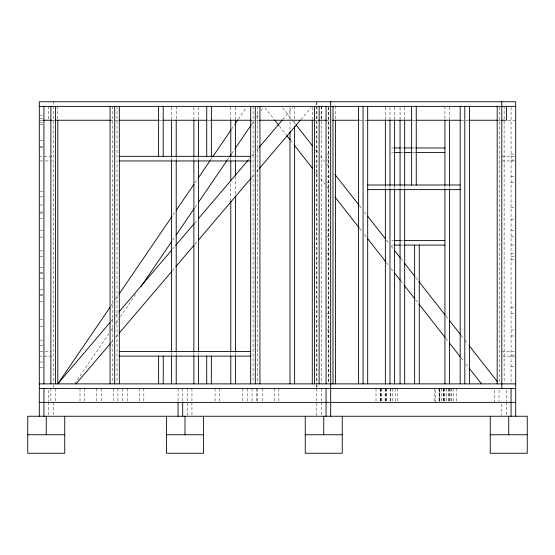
<?xml version="1.0" encoding="UTF-8"?>
<svg xmlns="http://www.w3.org/2000/svg" width="555" height="555" viewBox="0 0 555 555"><rect width="100%" height="100%" fill="white"/><g stroke="black" fill="none" stroke-linecap="round" stroke-linejoin="round"><path stroke-width="0.42" stroke-dasharray="2.77 2.08" d="M110.993 305.916L113.921 301.629M115.627 299.124L118.798 294.476M172.952 215.083L174.901 212.225M194.909 182.9L197.837 178.613M210.518 160.013L212.468 157.155M231.497 129.26L234.487 124.882M238.331 119.249L246.136 107.809M74.606 383.873L108.759 333.812M111.201 330.232L113.775 326.458M115.627 323.745L118.52 319.507M120.47 316.648L135.593 294.476M172.674 240.121L174.825 236.964M195.117 207.216L197.552 203.643M227.314 160.013L229.264 157.155M231.706 153.575L234.633 149.288M251.706 124.258L254.634 119.963M256.59 117.105L258.54 114.24M260.982 110.667L262.931 107.809M111.104 321.255L115.031 316.641M115.593 315.982L118.395 312.687M172.612 248.98L175.054 246.115M194.694 223.041L197.497 219.745M248.543 159.764L249.667 158.446M251.908 155.809L254.717 152.514M256.681 150.211L258.644 147.901M282.766 119.561L292.86 107.691M110.813 343.011L113.928 339.348M115.863 337.072L118.666 333.777M172.522 270.5L174.763 267.864M194.909 244.2L197.767 240.842M251.616 177.565L254.62 174.034M256.667 171.634L258.907 168.991M300.983 119.561L311.084 107.691M39.315 115.551L43.165 115.551M40.085 118.825L43.165 118.825M40.085 120.248L43.165 120.248M51.643 120.248L55.5 120.248M110.077 120.248L119.325 120.248M159.368 120.248L162.455 120.248M207.958 120.248L211.365 120.248M251.526 120.248L259.927 120.248M315.268 120.248L319.125 120.248M326.062 120.248L329.92 120.248M359.786 120.248L367.056 120.248M412.393 120.248L415.48 120.248M460.955 120.248L468.122 120.248M497.96 120.248L501.81 120.248M507.894 120.248L515.685 120.248M40.085 122.537L43.165 122.537M40.085 124.493L43.165 124.493M40.085 140.692L43.165 140.748M40.085 146.402L43.165 146.402M40.085 147.679L43.165 147.679M391.698 147.97L393.412 147.97M401.14 147.97L403.714 147.97M413.163 147.97L414.876 147.97M391.698 152.59L393.412 152.59M401.14 152.59L403.714 152.59M413.163 152.59L414.876 152.59M326.923 154.089L329.24 154.089M511.065 154.089L514.915 154.089M39.315 156.323L53.19 156.323M501.81 156.323L514.818 156.323M326.923 160.069L329.24 160.069M511.065 160.069L514.915 160.069M40.182 160.95L44.518 160.95M45.385 160.95L51.455 160.95M501.81 160.95L515.685 160.95M326.923 176.774L329.24 176.774M511.065 176.774L514.915 176.774M326.923 182.761L329.24 182.761M511.065 182.761L515.685 182.761M40.085 191.17L43.165 191.17M40.085 196.824L43.165 196.824M40.085 204.989L43.165 204.989M511.065 207.847L514.915 207.847M40.085 211.982L43.165 211.982M40.085 213.078L43.165 213.078M40.085 218.725L43.165 218.725M511.065 219.35L514.915 219.35M40.085 230.131L43.165 230.131M326.923 230.686L329.24 230.686M511.065 230.686L515.685 230.686M326.923 236.666L329.24 236.666M511.065 236.666L514.915 236.666M40.085 237.117L43.165 237.117M391.698 240.468L393.412 240.468M401.14 240.468L403.714 240.468M511.065 245.046L514.915 245.046M391.698 245.095L393.412 245.095M401.14 245.095L403.714 245.095M40.085 250.846L43.165 250.846M326.923 253.371L329.24 253.371M511.065 253.371L514.915 253.371M40.085 256.493L43.165 256.493M511.065 256.556L514.915 256.556M326.923 259.358L329.24 259.358M511.065 259.358L514.915 259.358M40.085 267.794L43.165 267.794M40.085 272.748L43.165 272.748M40.085 273.449L43.165 273.449M40.085 278.402L43.165 278.402M40.085 289.703L43.165 289.703M40.085 294.434L43.165 294.434M40.085 295.35L43.165 295.35M40.085 301.421L43.165 301.421M326.923 307.276L329.24 307.276M511.065 307.276L514.915 307.276M326.923 313.263L329.24 313.263M511.065 313.263L514.915 313.263M40.085 319.569L43.165 319.569M40.085 326.562L43.165 326.562M326.923 329.968L329.24 329.968M511.065 329.968L514.915 329.968M326.923 335.955L329.24 335.955M511.065 335.955L515.685 335.955M40.085 340.125L43.165 340.125M40.085 345.772L43.935 345.772M40.182 351.502L44.518 351.502M45.385 351.502L51.455 351.502M501.81 351.502L514.818 351.502M511.065 355.11L514.915 355.11M39.315 356.123L53.19 356.123M502.677 356.123L514.818 356.123M40.085 362.026L43.165 362.026M511.065 366.619L515.685 366.619M40.085 367.681L43.165 367.681M282.606 107.739L291.694 119.332M292.041 119.776L295.44 124.105M315.622 149.843L318.424 153.423M320.561 156.149L324.841 161.602M326.978 164.329L329.656 167.742M359.591 205.919L362.262 209.332M364.406 212.059L367.077 215.465M386.322 240.01L388.993 243.423M391.136 246.149L393.273 248.876M400.759 258.422L403.964 262.508M415.667 277.438L418.401 280.92M445.949 316.059L448.336 319.104M461.17 335.463L464.375 339.556M464.91 340.236L468.115 344.329M264.978 107.739L274.066 119.332M279.408 126.145L286.359 135.011M290.501 140.29L293.588 144.224M315.622 172.327L318.438 175.921M320.575 178.648L324.855 184.1M326.992 186.827L329.663 190.24M359.605 228.417L362.276 231.83M364.413 234.557L367.084 237.963M386.335 262.508L389.006 265.921M391.143 268.648L393.28 271.374M400.765 280.92L403.978 285.013M415.667 299.922L418.408 303.418M445.949 338.55L448.35 341.602M461.177 357.968L463.848 361.374M465.992 364.101L468.129 366.827M511.065 107.24L511.065 383.873M506.438 390.234L506.438 401.508M506.438 402.375L506.438 416.25M504.127 106.373L504.127 383.006M501.81 404.109L501.81 415.383M499.5 107.24L499.5 383.006M499.035 390.234L499.035 401.508M494.415 390.234L494.415 402.375M456.488 388.5L456.488 401.508M453.685 388.5L453.685 401.508M451.86 388.5L451.86 401.508M450.938 388.5L450.938 401.508M449.55 107.24L449.55 119.38M449.55 185.863L449.55 188.755M449.474 388.5L449.474 401.508M449.057 388.5L449.057 401.508M448.627 388.5L448.627 401.508M446.31 388.5L446.31 402.375M444.923 106.373L444.923 119.38M444.923 185.918L444.923 188.755M444.853 388.5L444.853 401.508M444 388.5L444 401.508M443.813 388.5L443.813 401.508M443.723 388.5L443.723 401.508M441.69 388.5L441.69 401.508M439.837 390.234L439.837 401.508M439.283 388.5L439.283 401.508M439.192 388.5L439.192 401.508M439.095 388.5L439.095 401.508M435.21 390.234L435.21 402.375M434.655 388.5L434.655 401.508M404.685 107.191L404.685 119.436M404.685 186.154L404.685 188.755M400.065 107.191L400.065 120.248M400.065 186.154L400.065 188.755M397.29 388.5L397.29 401.508M395.438 388.5L395.438 401.508M394.605 107.191L394.605 119.436M394.605 186.154L394.605 188.755M392.662 388.5L392.662 401.508M390.81 388.5L390.81 401.508M390.741 388.5L390.741 401.508M389.978 107.191L389.978 120.248M389.978 185.897L389.978 188.755M386.19 388.5L386.19 401.508M386.113 388.5L386.113 401.508M385.635 388.5L385.635 401.508M385.357 107.24L385.357 120.248M385.357 185.987L385.357 188.755M385.08 388.5L385.08 401.508M381.562 388.5L381.562 401.508M381.007 388.5L381.007 401.508M380.64 388.5L380.64 401.508M380.452 388.5L380.452 401.508M376.012 388.5L376.012 402.375M335.407 106.373L335.407 119.436M328.47 107.233L328.47 383.012M328.373 107.24L328.373 383.006M321.532 106.373L321.532 120.248M321.435 106.373L321.435 383.873M321.435 388.5L321.435 401.508M321.435 402.375L321.435 416.25M316.905 101.752L316.905 383.873M316.905 384.643L316.905 388.5M316.815 102.522L316.815 105.603M316.815 106.373L316.815 383.873M316.815 384.643L316.815 387.73M316.815 388.5L316.815 416.25M312.278 107.191L312.278 119.436M294.615 106.373L294.615 125.645M289.988 107.205L289.988 130.127M278.887 388.5L278.887 401.508M274.26 388.5L274.26 401.508M262.238 388.5L262.238 401.508M257.707 106.373L257.707 383.873M257.61 388.5L257.61 401.508M256.688 388.5L256.688 402.375M253.08 106.373L253.08 383.006M252.06 388.5L252.06 401.508M247.44 388.5L247.44 402.375M242.812 388.5L242.812 402.375M235.41 107.233L235.41 119.38M235.41 157.537L235.41 159.41M235.41 176.615L235.41 194.944M235.41 352.654L235.41 355.276M230.79 107.233L230.79 119.38M230.79 157.516L230.79 160.138M230.79 183.434L230.79 200.029M230.79 352.654L230.79 355.366M219.69 388.5L219.69 401.508M215.062 388.5L215.062 401.508M198.503 107.191L198.503 120.248M198.503 157.294L198.503 160.138M198.503 352.654L198.503 355.269M193.882 107.191L193.882 119.436M193.882 157.405L193.882 160.138M193.882 352.654L193.882 355.318M191.94 388.5L191.94 401.508M191.94 402.375L191.94 416.25M187.312 388.5L187.312 415.383M182.685 388.5L182.685 402.375M178.065 388.5L178.065 402.375M176.213 106.373L176.213 120.248M176.213 157.405L176.213 160.138M176.213 352.654L176.213 355.311M171.585 107.191L171.585 119.436M171.585 157.405L171.585 160.138M171.585 352.654L171.585 355.373M143.835 388.5L143.835 401.508M139.215 388.5L139.215 401.508M127.192 388.5L127.185 401.508M122.565 388.5L122.565 401.508M117.938 388.5L117.938 402.375M117.015 106.373L117.015 383.873M113.31 388.5L113.31 401.508M112.388 106.373L112.388 383.873M101.287 388.5L101.287 401.508M96.66 388.5L96.66 401.508M84.638 388.5L84.638 402.375M80.01 388.5L80.01 401.508M57.81 106.373L57.81 120.248M55.5 388.5L55.5 401.508M53.19 101.752L53.19 105.603M53.19 106.373L53.19 383.873M53.19 384.643L53.19 388.5M53.19 402.375L53.19 416.25M50.873 388.5L50.873 401.508M48.562 106.373L48.562 120.248M48.562 390.234L48.562 401.508M48.562 402.375L48.562 415.383"/><path stroke-width="0.83" d="M57.81 120.248L57.81 383.873L110.015 307.345M119.283 293.762L171.974 216.519M176.365 210.081L193.931 184.329M198.322 177.898L210.033 160.728M212.96 156.441L231.012 129.974M234.911 124.258L237.838 119.963M140.963 286.609L171.696 241.55M176.088 235.112L194.139 208.652M198.53 202.214L226.828 160.728M229.756 156.441L231.22 154.297M235.119 148.573L251.221 124.972M57.81 383.873L109.98 322.573M118.957 312.028L171.689 250.069M175.616 245.456L194.132 223.7M198.621 218.427L247.981 160.423M259.206 147.242L282.204 120.22M76.035 383.873L110.251 343.67M119.228 333.118L171.96 271.159M175.886 266.546L193.834 245.456M198.322 240.183L251.054 178.224M259.469 168.331L300.421 120.22M39.315 106.373L515.685 106.373M43.651 120.248L51.643 120.248M54.917 120.248L110.424 120.248M118.902 120.248L158.987 120.248M162.997 120.248L207.091 120.248M210.817 120.248L251.526 120.248M259.324 120.248L315.178 120.248M318.549 120.248L326.354 120.248M332.376 120.248L359.175 120.248M367.583 120.248L411.976 120.248M416.083 120.248L460.352 120.248M468.919 120.248L497.502 120.248M501.81 120.248L506.438 120.248L506.438 106.373M394.272 147.97L400.28 147.97M404.574 147.97L412.303 147.97M415.737 147.97L444.923 147.97M394.272 152.59L400.28 152.59M404.574 152.59L412.303 152.59M415.737 152.59L444.923 152.59M119.325 156.323L250.673 156.323M119.325 160.95L250.673 160.95M367.688 185.002L460.185 185.002M367.688 189.623L460.185 189.623M394.272 240.468L400.28 240.468M404.574 240.468L444.923 240.468M394.272 245.095L400.28 245.095M404.574 245.095L444.923 245.095M119.325 351.502L250.673 351.502M119.325 356.123L250.673 356.123M39.315 383.873L515.685 383.873M39.315 388.5L515.685 388.5M39.315 402.375L515.685 402.375M27.75 434.752L64.748 434.752M166.5 434.752L203.498 434.752M305.25 434.752L342.248 434.752M490.252 434.752L527.25 434.752M295.975 124.785L312.548 145.923M334.998 174.554L359.057 205.239M367.611 216.145L385.253 238.65M394.341 250.236L400.224 257.742M404.498 263.195L414.654 276.147M418.935 281.6L445.131 315.011M449.404 320.464L460.636 334.783M469.19 345.696L497.523 381.826M274.6 120.012L278.874 125.465M286.893 135.691L290.105 139.784M294.379 145.237L312.555 168.422M335.012 197.06L359.064 227.737M367.618 238.65L385.26 261.148M394.348 272.741L400.231 280.24M404.512 285.693L414.668 298.646M418.942 304.105L445.138 337.509M449.418 342.969L460.109 356.601M469.197 368.194L481.497 383.873M515.685 416.25L515.685 101.752L39.315 101.752L39.315 416.25M511.065 388.5L511.065 416.25M508.748 416.25L508.748 434.752M501.81 101.752L501.81 388.5M497.19 106.373L497.19 383.873M490.252 416.25L490.252 453.248L527.25 453.248L527.25 416.25L27.75 416.25L27.75 453.248L64.748 453.248L64.748 416.25M469.44 106.373L469.44 383.873M464.812 106.373L464.812 383.873M460.185 106.373L460.185 383.873M449.55 120.199L449.55 185.287M449.55 189.317L449.55 383.873M444.923 120.206L444.923 185.287M444.923 189.38L444.923 383.873M419.261 245.095L419.261 383.845M416.25 106.373L416.25 185.002M414.64 245.095L414.64 383.845M411.623 106.373L411.623 185.002M404.685 120.248L404.685 185.287M404.685 189.623L404.685 383.873M400.065 120.248L400.065 185.287M400.065 189.623L400.065 383.873M394.605 120.248L394.605 185.287M394.605 189.623L394.605 383.873M389.978 120.248L389.978 185.287M389.978 189.623L389.978 383.873M385.357 120.22L385.357 185.287M385.357 189.449L385.357 383.873M367.688 106.373L367.688 383.873M363.06 106.373L363.06 383.873M358.44 106.373L358.44 383.873M342.248 416.25L342.248 453.248L305.25 453.248L305.25 416.25M335.407 120.248L335.407 383.873M333 106.373L333 383.873M330.69 101.752L330.69 416.25M326.062 106.373L326.062 383.873M326.062 388.5L326.062 416.25M323.752 416.25L323.752 434.752M319.125 106.373L319.125 383.873M314.498 106.373L314.498 383.873M312.278 120.248L312.278 383.873M294.615 126.318L294.615 383.873M289.988 131.521L289.988 383.873M259.927 106.373L259.927 383.873M255.3 106.373L255.3 383.873M250.673 106.373L250.673 383.873M235.41 120.095L235.41 156.808M235.41 160.277L235.41 175.748M235.41 195.811L235.41 351.808M235.41 356.123L235.41 383.873M230.79 120.046L230.79 156.67M230.79 160.971L230.79 180.951M230.79 200.896L230.79 351.912M230.79 356.123L230.79 383.873M211.365 106.373L211.365 156.323M211.344 356.123L211.344 383.873M206.737 106.373L206.737 156.323M206.717 356.123L206.717 383.873M203.498 416.25L203.498 453.248L166.5 453.248L166.5 416.25M198.503 120.185L198.503 156.67M198.503 160.742L198.503 351.801M198.503 356.123L198.503 383.873M193.882 120.213L193.882 156.67M193.882 160.86L193.882 351.856M193.882 356.123L193.882 383.873M185.002 416.25L185.002 434.752M182.685 402.375L182.685 416.25M178.065 402.375L178.065 416.25M176.213 120.213L176.213 156.67M176.213 160.86L176.213 351.849M176.213 356.123L176.213 383.873M171.585 120.213L171.585 156.67M171.585 160.867L171.585 351.919M171.585 356.123L171.585 383.873M163.219 106.373L163.219 156.323M163.239 356.123L163.239 383.873M158.598 106.373L158.598 156.323M158.619 356.123L158.619 383.873M119.325 106.373L119.325 383.873M114.698 106.373L114.698 383.873M110.077 106.373L110.077 383.873M55.5 106.373L55.5 383.873M50.873 106.373L50.873 383.873M46.252 416.25L46.252 434.752M43.935 106.373L43.935 383.873M43.935 388.5L43.935 416.25"/></g></svg>
